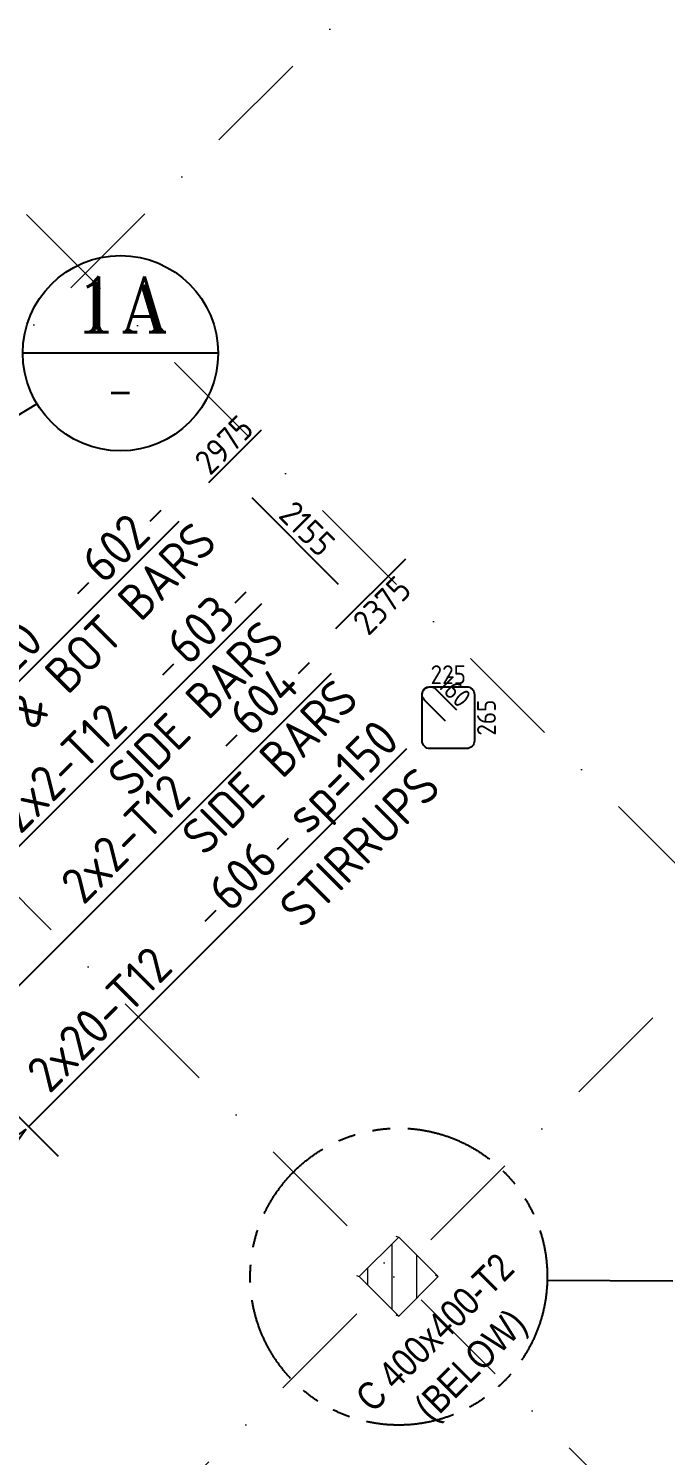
# Model space of a CAD drawing. Extents: x 660761725 to 1323371458, y 2734871439 to 5470067957.
# Drawn here: x 661907645 to 661912209, y 2735044056 to 2735054285 of the extents above; entities that cross this region are included whole.
import ezdxf
from ezdxf.enums import TextEntityAlignment as Align

# ---------------------------------------------------------------- set-up
doc = ezdxf.new("R2010")
doc.units = 0
for name, pattern in [('AXES', [1.95, 1.2, -0.25, 0.25, -0.25]), ('Hidden', [714.375, 476.25, -238.125]), ('PHANTOMX2', [127.00000000000001, 63.5, -12.7, 12.7, -12.7, 12.7, -12.7]), ('sbp_axis_short', [10, 5, -2.5, 0, -2.5])]:
    doc.linetypes.add(name, pattern=pattern)
doc.layers.add('A-DETL', color=5, linetype='Continuous', lineweight=9, true_color=0x0000ff)
for name, color, linetype, lineweight in [('A-FLOR-PATT', 7, 'Continuous', 15), ('S-COLS-IDEN', 7, 'Continuous', 9), ('S-GRID', 7, 'Continuous', 9)]:
    doc.layers.add(name, color=color, linetype=linetype, lineweight=lineweight)
for name, color, linetype in [('S-AXIS', 20, 'AXES'), ('S-PATT', 21, 'Continuous'), ('S-RDIMO', 8, 'Continuous'), ('S-RSYMB', 7, 'Continuous'), ('S-SCEL-INDT', 222, 'Continuous'), ('S-SIMPLETEXT', 7, 'Continuous')]:
    doc.layers.add(name, color=color, linetype=linetype)
doc.styles.add('Arial Narrow_1', font='ARIALN.TTF', dxfattribs={"height": 199.9999999999998})
doc.styles.add('ARMACAD', font='isocp.shx')
doc.styles.add('ROMANS', font='romans.shx')
doc.styles.add('ROMANT', font='romant')
pattern_1 = [(74.99999999999999, (0, 0), (-153.3407249233896, 41.08752341002518), [])]

# ---------------------------------------------------------------- blocks, each defined once
blk = doc.blocks.new('I am… All Range.')
at = {"layer": 'S-GRID', "color": 8, "linetype": 'sbp_axis_short', "lineweight": 13, "ltscale": 150}
for p, q in [((662618010.1861551, 2734519029.21969), (662684113.7569702, 2734585132.790505)), ((662622712.44625, 2734514326.959595), (662688816.0170653, 2734580430.53041)), ((662635724.8890384, 2734560923.139858), (662664344.2237372, 2734532303.805159)), ((662633250.0153042, 2734558448.266124), (662661869.4970862, 2734529828.784341))]:
    blk.add_line(p, q, dxfattribs=at)
blk = doc.blocks.new('I am… Atomic.')
at = {"layer": 'A-FLOR-PATT', "transparency": 33554600}
h = blk.add_hatch(dxfattribs=at)
h.set_pattern_fill('ANSI31', color=8, scale=50, angle=30, style=0)
h.set_pattern_definition(pattern_1)
edge = h.paths.add_edge_path()
edge.add_line((662389967.6433319, 2734579123.010657), (662390007.8012236, 2734579503.468677))
edge.add_line((662342114.705975, 2734544592.546931), (662390007.8012234, 2734579503.468677))
edge.add_line((662363195.8073889, 2734559608.047176), (662389967.7690635, 2734579123.040917))
edge.add_line((662362417.6524743, 2734559040.823584), (662363719.8899552, 2734559990.06879))
edge.add_line((662346720.4841449, 2734547598.623516), (662362783.6519626, 2734559307.613063))
edge.add_line((662345821.5310795, 2734546943.346041), (662347578.010761, 2734548223.703842))
edge.add_line((662342292.6126368, 2734544370.997322), (662346307.4227723, 2734547297.529027))
edge.add_line((662325865.2845687, 2734528370.671522), (662342114.6925843, 2734544592.5523))
edge.add_line((662340490.7204528, 2734542572.157625), (662342149.9785906, 2734544228.604904))
edge.add_line((662339422.0417168, 2734541505.28928), (662341320.3495216, 2734543400.381265))
edge.add_line((662336597.6306283, 2734538685.662872), (662340136.8031961, 2734542218.839921))
edge.add_line((662332705.8949801, 2734534800.520002), (662336243.7133716, 2734538332.345168))
edge.add_line((662332253.0745114, 2734534348.466631), (662332782.9359009, 2734534877.430412))
edge.add_line((662326312.3910785, 2734528417.846987), (662332351.9776915, 2734534447.202265))
edge.add_line((662325865.2845687, 2734528370.671522), (662326312.3910785, 2734528417.846987))
h = blk.add_hatch(dxfattribs=at)
h.set_pattern_fill('ANSI31', color=8, scale=50, angle=30, style=0)
h.set_pattern_definition(pattern_1)
edge = h.paths.add_edge_path()
edge.add_line((662389967.6433319, 2734579123.010657), (662390007.8012236, 2734579503.468677))
edge.add_line((662390178.8400514, 2734578972.951882), (662393574.2351673, 2734576558.543434))
edge.add_line((662390389.9110394, 2734578822.862847), (662389967.7690635, 2734579123.040917))
edge.add_line((662401600.1085552, 2734571260.373601), (662390007.8012234, 2734579503.468677))
edge.add_line((662401045.2346829, 2734570742.112331), (662400996.5411683, 2734571280.666277))
edge.add_line((662400996.5411683, 2734571280.666277), (662391834.41239, 2734577795.702194))
edge.add_line((662401631.7932035, 2734570909.939), (662401600.1085552, 2734571260.373601))
edge.add_line((662398386.0115408, 2734568087.393885), (662401045.2346829, 2734570742.112331))
edge.add_line((662378065.801715, 2734545768.423274), (662383150.2610395, 2734551353.010825))
edge.add_line((662383150.2610395, 2734551353.010825), (662388234.7203641, 2734556937.598375))
edge.add_line((662388234.7203641, 2734556937.598375), (662393319.1796887, 2734562522.185926))
edge.add_line((662393319.1796887, 2734562522.185926), (662398403.6390133, 2734568106.773477))
edge.add_line((662377177.0145457, 2734544792.211362), (662378389.7704264, 2734546124.258873))
edge.add_line((662345219.5168241, 2734509691.243385), (662350637.7770958, 2734515642.46591))
edge.add_line((662350637.7770958, 2734515642.46591), (662356056.0373675, 2734521593.688435))
edge.add_line((662356056.0373675, 2734521593.688435), (662361474.2976393, 2734527544.91096))
edge.add_line((662361474.2976393, 2734527544.91096), (662366892.5579109, 2734533496.133485))
edge.add_line((662366892.5579109, 2734533496.133485), (662372310.8181826, 2734539447.35601))
edge.add_line((662372310.8181826, 2734539447.35601), (662377729.0784543, 2734545398.578536))
edge.add_line((662345267.5598451, 2734509156.384884), (662400082.3408674, 2734569362.972085))
edge.add_line((662401418.6805061, 2734570690.601139), (662400941.3227103, 2734570214.051982))
edge.add_line((662400082.3408674, 2734569362.972085), (662401631.7932035, 2734570909.939))
h = blk.add_hatch(dxfattribs=at)
h.set_pattern_fill('ANSI31', color=8, scale=50, angle=30, style=0)
h.set_pattern_definition(pattern_1)
edge = h.paths.add_edge_path()
edge.add_line((662345468.2720397, 2734510142.524049), (662345661.1307589, 2734509588.669044))
edge.add_line((662345219.5168241, 2734509691.243385), (662350637.7770958, 2734515642.46591))
edge.add_line((662350637.7770958, 2734515642.46591), (662356056.0373675, 2734521593.688435))
edge.add_line((662356056.0373675, 2734521593.688435), (662361474.2976393, 2734527544.91096))
edge.add_line((662361474.2976393, 2734527544.91096), (662366892.5579109, 2734533496.133485))
edge.add_line((662366892.5579109, 2734533496.133485), (662372310.8181826, 2734539447.35601))
edge.add_line((662372310.8181826, 2734539447.35601), (662377729.0784543, 2734545398.578536))
edge.add_line((662345267.5598451, 2734509156.384884), (662400082.3408674, 2734569362.972085))
h = blk.add_hatch(dxfattribs=at)
h.set_pattern_fill('ANSI31', color=8, scale=50, angle=30, style=0)
h.set_pattern_definition(pattern_1)
h.paths.add_polyline_path([(662362567.9684874, 2734541642.178336), (662362850.2918742, 2734541359.375729), (662363133.0834014, 2734541642.167034), (662362850.7600147, 2734541924.969641)])
at = {"layer": 'A-DETL', "color": 8, "linetype": 'Hidden', "lineweight": 9}
for p, q in [((662362850.7600147, 2734541924.969641), (662362567.9684874, 2734541642.178336)), ((662362830.1465198, 2734541933.228604), (662362850.7600147, 2734541924.969641)), ((662363133.0834014, 2734541642.167034), (662362850.7600147, 2734541924.969641)), ((662362547.0126108, 2734541650.574477), (662362567.9684874, 2734541642.178336)), ((662362567.9684874, 2734541642.178336), (662362850.2918742, 2734541359.375729)), ((662362850.2918742, 2734541359.375729), (662363133.0834014, 2734541642.167034)), ((662363132.9666896, 2734541642.213795), (662363113.2691132, 2734541650.105788)), ((662362830.1352042, 2734541367.451661), (662362850.1751623, 2734541359.42249))]:
    blk.add_line(p, q, dxfattribs=at)
at = {"layer": 'S-COLS-IDEN', "color": 8, "char_height": 199.9999999999998, "attachment_point": 1, "rotation": 44.99999999999995, "style": 'Arial Narrow_1'}
for s, insert, width in [('C 400x400-T2', (662362523.9948907, 2734540800.585989), 1819.830624999998), ('(BELOW)', (662362944.9443963, 2734540735.104955), 1218.564999999999)]:
    blk.add_mtext(s, dxfattribs=dict(at, insert=insert, width=width))
blk = doc.blocks.new('cadf_10')
at = {"color": 1}
for p, q in [((-4.158496580606208, 1.201089783226742), (-5.644468778018359, 1.201089783226742)), ((4.158496580606207, 1.201089783226742), (5.644468778018359, 1.201089783226742))]:
    blk.add_line(p, q, dxfattribs=at)
at = {"style": 'ARMACAD'}
for tag, p in [('$COM1', (-10.93526643674234, 2.542619974829577)), ('$COM2', (-9.757982686735758, -5.302973364669228))]:
    blk.add_attdef(tag, text='', height=3.5, dxfattribs=at).set_placement(p, align=Align.BOTTOM_RIGHT)
at = {"color": 1, "style": 'ARMACAD'}
blk.add_attdef('$NUM', text='', height=3.5, dxfattribs=at).set_placement((0, 0), align=Align.CENTER)
blk = doc.blocks.new('*U806', base_point=(1053286.073836682, -412194.1288345829))
at = {"layer": 'S-RSYMB'}
blk.add_lwpolyline([(1053286.073836682, -412381.6288345829), (1053661.073836682, -412006.6288345829)], dxfattribs=at)
at = {"layer": 'S-RSYMB', "style": 'ARMACAD'}
blk.add_attdef('D0', text='', height=135.0000000000274, rotation=44.99999999999152, dxfattribs=at).set_placement((1053534.561796559, -412255.1167944602), align=Align.MIDDLE_CENTER)
blk = doc.blocks.new('*U807', base_point=(1091509.548749669, -429886.5754084701))
at = {"layer": 'S-RSYMB'}
blk.add_lwpolyline([(1091653.448141478, -429579.0754084708), (1091884.548749669, -430194.0754084695)], dxfattribs=at)
at = {"layer": 'S-RSYMB', "style": 'ARMACAD'}
blk.add_attdef('D0', text='', height=134.9999999997167, rotation=290.5948820236511, dxfattribs=at).set_placement((1091688.260600235, -429916.9145388145), align=Align.MIDDLE_CENTER)
blk = doc.blocks.new('*U808', base_point=(1061055.929128524, -432872.5694459807))
at = {"layer": 'S-RSYMB'}
blk.add_lwpolyline([(1061430.929128525, -432802.1119434827), (1061055.929128524, -432943.0269484787)], dxfattribs=at)
at = {"layer": 'S-RSYMB', "style": 'ARMACAD'}
blk.add_attdef('D0', text='', height=135.0000000001582, rotation=20.59488202380997, dxfattribs=at).set_placement((1061213.08999818, -432791.8316006419), align=Align.MIDDLE_CENTER)
blk = doc.blocks.new('CADF_02')
at = {"color": 0}
blk.add_lwpolyline([(0, 0), (2.5, -0.4166666679084301), (2.5, 0.4166666679084301)], close=True, dxfattribs=at)
blk = doc.blocks.new('cadf_03')
at = {"color": 8}
blk.add_lwpolyline([(-3.725290298461914e-09, 2.99999999627471), (3.725290298461914e-09, -3.000000007450581)], dxfattribs=at)
blk.add_blockref('CADF_02', (0.2513523101806641, 0), dxfattribs=at)
blk = doc.blocks.new('*U815', base_point=(661910423.9759772, 2735049271.21078))
at = {"layer": 'S-RSYMB'}
blk.add_lwpolyline([(661910378.3882427, 2735049246.449111), (661910228.2948222, 2735049396.542531, -0.6681786379192989), (661910268.3197343, 2735049493.171217), (661910530.1121871, 2735049493.171217, -0.4142135623730951), (661910586.7159607, 2735049436.567443), (661910586.7159607, 2735049105.854117, -0.4142135623730951), (661910530.1121871, 2735049049.250343), (661910268.3197343, 2735049049.250343, -0.4142135623730951), (661910211.7159607, 2735049105.854117), (661910211.7159607, 2735049436.567443, -0.6681786379192989), (661910308.3446466, 2735049476.592356), (661910458.4380671, 2735049326.498935)], format="xyb", dxfattribs=at)
at = {"layer": 'S-RSYMB', "style": 'ARMACAD'}
blk.add_attdef('D0', text='', height=134.9999999655082, dxfattribs=at).set_placement((661910399.2159607, 2735049579.421217), align=Align.MIDDLE_CENTER)
for tag, rotation, p in [('D2', 315, (661910444.3793167, 2735049462.533606)), ('D1', 90, (661910672.9659607, 2735049271.21078))]:
    blk.add_attdef(tag, text='', height=134.9999999655082, rotation=rotation, dxfattribs=at).set_placement(p, align=Align.MIDDLE_CENTER)
blk = doc.blocks.new('DETAIL MARK1')
at = {"layer": 'S-SCEL-INDT', "color": 2, "linetype": 'Continuous'}
blk.add_line((6.999999999228748, 4.463006007426884e-05), (-6.999999999228748, -4.081648330611642e-05), dxfattribs=at)
at = {"layer": 'S-SCEL-INDT'}
for centre, radius in [((0, 1.906788384076208e-06), 6.999999999370188), ((0, 0), 6.99999999936)]:
    blk.add_circle(centre, radius, dxfattribs=at)
at = {"layer": 'S-SCEL-INDT', "linetype": 'Continuous', "style": 'ROMANT', "flags": 8}
blk.add_attdef('01', text='', height=4, rotation=0.0001748476705702252, dxfattribs=at).set_placement((9.533905540592968e-07, 3.500001906473699), align=Align.MIDDLE_CENTER)
at = {"layer": 'S-SCEL-INDT', "style": 'ROMANS', "width": 0.85, "flags": 8}
blk.add_attdef('-', text='', height=2, dxfattribs=at).set_placement((-6.429395694935774e-16, -2.993150635524358), align=Align.MIDDLE)

msp = doc.modelspace()

# ---------------------------------------------------------------- linework, layer by layer
at = {"layer": 'S-PATT', "color": 6, "linetype": 'PHANTOMX2', "ltscale": 500}
for points in [[(661907194.7319508, 2735051287.095207), (661907704.3204453, 2735051595.186818)], [(661911361.6331064, 2735045313.013334), (661912261.8791654, 2735045306.618505)]]:
    msp.add_lwpolyline(points, dxfattribs=at)
at = {"layer": 'S-PATT', "color": 6, "linetype": 'PHANTOMX2', "ltscale": 10}
msp.add_circle((661910297.8470097, 2735045337.602425), 1064.070243455695, dxfattribs=at)
at = {"layer": 'S-RDIMO'}
for points in [[(661905942.7032034, 2735047971.605887), (661908725.2020324, 2735050754.104481)], [(661904740.7402147, 2735047477.07302), (661906184.2714932, 2735046033.54162), (661909815.0183, 2735049664.288122)], [(661907645.5832866, 2735046412.411848), (661907645.1545286, 2735046412.840606), (661910355.8102639, 2735049123.496112)]]:
    msp.add_lwpolyline(points, dxfattribs=at)
msp.add_lwpolyline([(661905153.7986454, 2735046000.791313), (661905579.3442447, 2735046426.336876, -1), (661905791.476288, 2735046638.468902), (661909316.157074, 2735050163.14939)], format="xyb", dxfattribs=at)

# ---------------------------------------------------------------- block references
at = {"layer": 'S-AXIS'}
for name, p in [('I am… All Range.', (-739763.2984656096, 503695.4297404289)), ('I am… Atomic.', (-452552.6789346933, 503695.4297404289))]:
    msp.add_blockref(name, p, dxfattribs=at)
at = {"layer": 'S-RDIMO', "xscale": -99.99999999569614, "yscale": 99.99999952316284, "zscale": 99.99999999999997, "rotation": 45.01228103768975}
msp.add_blockref('cadf_03', (661907644.7259568, 2735046412.411852), dxfattribs=at)
at = {"layer": 'S-RSYMB'}
ref = msp.add_blockref('*U808', (661909229.7809618, 2735051446.680034), dxfattribs=dict(at, xscale=-1.333330300062318, yscale=1.333330154418945, zscale=1.33333, rotation=65.5948772729537))
ref.add_attrib('D0', '2975', dxfattribs={"height": 179.9995500002109, "rotation": 44.99998551098052, "style": 'ARMACAD'}).set_placement((661909045.1676716, 2735051300.336043), align=Align.MIDDLE_CENTER)
ref = msp.add_blockref('*U807', (661909697.0558846, 2735050927.254606), dxfattribs=dict(at, xscale=-1.333333013024819, yscale=1.333333969116211, zscale=1.33333333, rotation=65.59486829092698))
ref.add_attrib('D0', '2155', dxfattribs={"height": 179.9999995496223, "rotation": 315, "style": 'ARMACAD'}).set_placement((661909641.5596247, 2735050699.670219), align=Align.MIDDLE_CENTER)
ref = msp.add_blockref('*U806', (661910095.6600051, 2735050480.643188), dxfattribs=dict(at, xscale=-1.33333301544198, yscale=1.333332538604736, zscale=1.333333, rotation=89.99997950942765))
ref.add_attrib('D0', '2375', dxfattribs={"height": 179.9999550000365, "rotation": 44.99998551098052, "style": 'ARMACAD'}).set_placement((661910176.9772283, 2735050149.326035), align=Align.MIDDLE_CENTER)
msp.add_blockref('*U815', (661910677.3199129, 2735049344.89299), dxfattribs=at).add_auto_attribs({'D0': '225', 'D1': '265', 'D2': '160'})
at = {"layer": 'S-SCEL-INDT'}
ref = msp.add_blockref('DETAIL MARK1', (661908303.3493139, 2735051957.352907), dxfattribs=dict(at, xscale=100, yscale=100, zscale=100))
ref.add_attrib('-', '-', dxfattribs={"layer": '0', "color": 3, "height": 199.9999999999999, "style": 'ROMANS', "width": 0.8500000000000003}).set_placement((661908303.3493139, 2735051687.766863), align=Align.MIDDLE)
ref.add_attrib('01', '1A', dxfattribs={"color": 7, "linetype": 'Continuous', "height": 399.9999999999995, "rotation": 0.000174847668534782, "style": 'ROMANT'}).set_placement((661908303.3494092, 2735052307.353098), align=Align.MIDDLE_CENTER)
at = {"layer": 'S-SIMPLETEXT'}
ref = msp.add_blockref('cadf_10', (661908359.7327111, 2735050468.185935), dxfattribs=dict(at, xscale=74.99999989654395, yscale=75, zscale=74.99999999572252, rotation=44.99998512460691))
ref.add_attrib('$NUM', '602', dxfattribs={"color": 1, "height": 262.4999999999998, "rotation": 44.99999034065286, "style": 'ARMACAD', "flags": 2}).set_placement((661908359.7326813, 2735050468.185963), align=Align.CENTER)
ref.add_attrib('$COM1', '2x6-T20         ', dxfattribs={"height": 262.4999999999998, "rotation": 44.99999034065286, "style": 'ARMACAD', "flags": 2}).set_placement((661908721.6099138, 2735050830.063144), align=Align.RIGHT)
ref = msp.add_blockref('cadf_10', (661908969.0327965, 2735049883.98623), dxfattribs=dict(at, xscale=74.99999989654395, yscale=75, zscale=74.99999999572252, rotation=44.99998512460691))
ref.add_attrib('$NUM', '603', dxfattribs={"color": 1, "height": 262.4999999999998, "rotation": 44.99999034065286, "style": 'ARMACAD', "flags": 2}).set_placement((661908969.032768, 2735049883.986259), align=Align.CENTER)
ref.add_attrib('$COM1', '2x2-T12         ', dxfattribs={"height": 262.4999999999998, "rotation": 44.99999034065286, "style": 'ARMACAD', "flags": 2}).set_placement((661909325.4091293, 2735050240.362572), align=Align.RIGHT)
ref = msp.add_blockref('cadf_10', (661909421.5245794, 2735049376.861156), dxfattribs=dict(at, xscale=74.99999998083786, yscale=75, zscale=74.99999999999721, rotation=44.99998454504615))
ref.add_attrib('$NUM', '604', dxfattribs={"color": 1, "height": 262.4999999999998, "rotation": 44.99999034065286, "style": 'ARMACAD', "flags": 2}).set_placement((661909421.5245501, 2735049376.861186), align=Align.CENTER)
ref.add_attrib('$COM1', '2x2-T12         ', dxfattribs={"height": 262.4999999999998, "rotation": 44.99999034065286, "style": 'ARMACAD', "flags": 2}).set_placement((661909777.9009274, 2735049733.237484), align=Align.RIGHT)
ref = msp.add_blockref('cadf_10', (661909271.1696054, 2735048118.405015), dxfattribs=dict(at, xscale=74.99999998083786, yscale=75, zscale=75.00000000000493, rotation=44.99998454504615))
ref.add_attrib('$NUM', '606', dxfattribs={"color": 1, "height": 262.4999999999998, "rotation": 44.99998551098052, "style": 'ARMACAD', "flags": 2}).set_placement((661909271.169629, 2735048118.404991), align=Align.CENTER)
ref.add_attrib('$COM1', '2x20-T12         sp=150', dxfattribs={"height": 262.4999999999998, "rotation": 44.99998551098052, "style": 'ARMACAD', "flags": 2}).set_placement((661910317.9097927, 2735049165.14493), align=Align.RIGHT)

# ---------------------------------------------------------------- texts
at = {"layer": 'S-SIMPLETEXT', "style": 'ARMACAD'}
for s, rotation, p in [('TOP & BOT BARS', 44.99998551098052, (661909009.0639191, 2735050585.14434)), ('SIDE BARS', 44.99998551098052, (661909493.3077611, 2735049879.485685)), ('SIDE BARS', 44.99998551098052, (661910023.3465204, 2735049459.43719)), ('STIRRUPS', 44.99999034065286, (661910611.6777124, 2735048827.570427))]:
    msp.add_text(s, height=262.4999999999999, rotation=rotation, dxfattribs=at).set_placement(p, align=Align.RIGHT)

doc.saveas('drawing.dxf')
